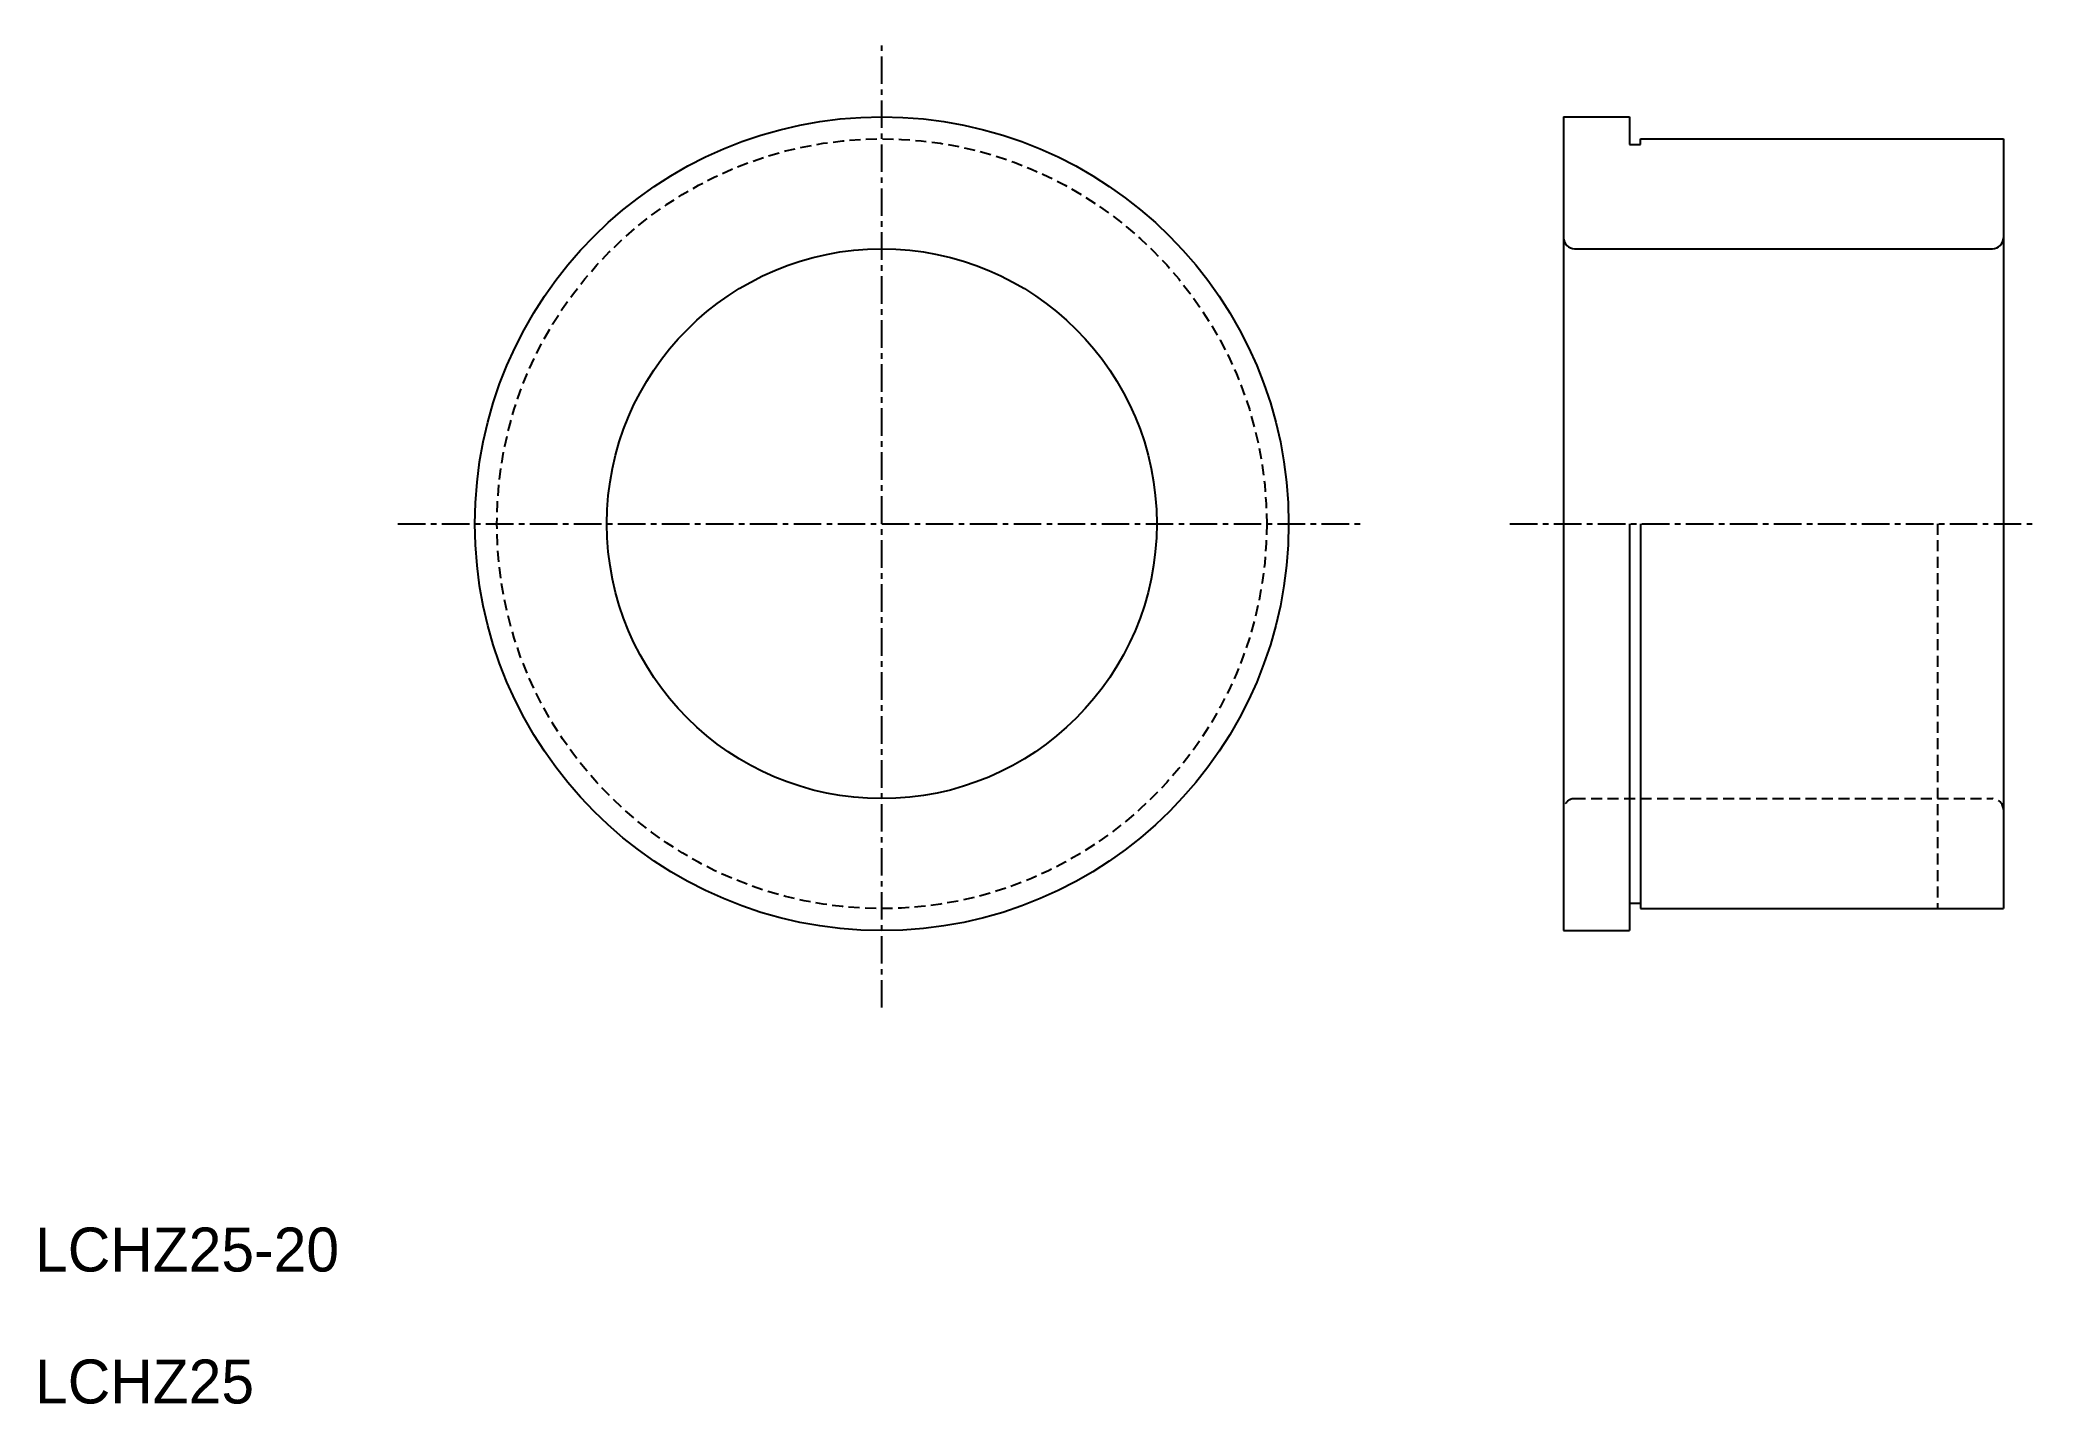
# Model space of a CAD drawing. Extents: x 10.2 to 100.9, y 10 to 72.
import ezdxf

# ---------------------------------------------------------------- set-up
doc = ezdxf.new("R2010")
doc.units = 0
doc.linetypes.add('CENTER', pattern=[2, 1.25, -0.25, 0.25, -0.25])
doc.linetypes.add('DASHED', pattern=[0.75, 0.5, -0.25])
doc.layers.get('0').update_dxf_attribs({"linetype": 'CONTINUOUS'})
doc.layers.add('CENTER', color=1, linetype='CENTER')

msp = doc.modelspace()

# ---------------------------------------------------------------- linework, layer by layer
at = {"color": 7, "linetype": 'CONTINUOUS'}
for p, q in [((79.5, 68.5), (79.5, 31.5)), ((79.5, 68.5), (82.5, 68.5)), ((82.5, 68.5), (82.5, 67.5)), ((82.5, 67.5), (82.5, 67.25)), ((82.5, 67.25), (83, 67.25)), ((83, 67.5), (99.5, 67.5)), ((83, 67.25), (83, 67.5)), ((99.5, 67.5), (99.5, 32.5)), ((80, 62.5), (99, 62.5)), ((99.5, 58.75), (99.5, 58.75)), ((82.5, 50), (82.5, 31.5)), ((83, 50), (83, 32.5)), ((99.5, 50), (99.5, 50)), ((82.5, 32.75), (83, 32.75)), ((83, 32.5), (99.5, 32.5)), ((79.5, 31.5), (82.5, 31.5))]:
    msp.add_line(p, q, dxfattribs=at)
at = {"color": 3, "linetype": 'DASHED'}
for p, q in [((96.5, 50), (96.5, 32.5)), ((80, 37.5), (99, 37.5)), ((80, 37.5), (81.5, 37.5))]:
    msp.add_line(p, q, dxfattribs=at)
at = {"color": 7, "linetype": 'CONTINUOUS'}
for radius in [18.5, 12.5]:
    msp.add_circle((48.5, 50), radius, dxfattribs=at)
at = {"color": 3, "linetype": 'DASHED'}
msp.add_circle((48.5, 50), 17.5, dxfattribs=at)
at = {"color": 7, "linetype": 'CONTINUOUS'}
for centre, start, end in [((80, 63), 179.99999, 270), ((99, 63), 270, 0)]:
    msp.add_arc(centre, 0.5, start, end, dxfattribs=at)
at = {"color": 3, "linetype": 'DASHED'}
for centre, start, end in [((80, 37), 90, 180.00001), ((99, 37), 0, 90)]:
    msp.add_arc(centre, 0.5, start, end, dxfattribs=at)
at = {"layer": 'CENTER', "color": 1, "linetype": 'CENTER'}
for p, q in [((48.5, 28), (48.5, 72)), ((26.5, 50), (70.5, 50)), ((77.063, 50), (100.895, 50))]:
    msp.add_line(p, q, dxfattribs=at)

# ---------------------------------------------------------------- texts
at = {"color": 7, "linetype": 'CONTINUOUS'}
for s, p in [('LCHZ25-20', (10, 16)), ('LCHZ25', (10, 10))]:
    msp.add_text(s, height=2, dxfattribs=at).set_placement(p)

doc.saveas('drawing.dxf')
